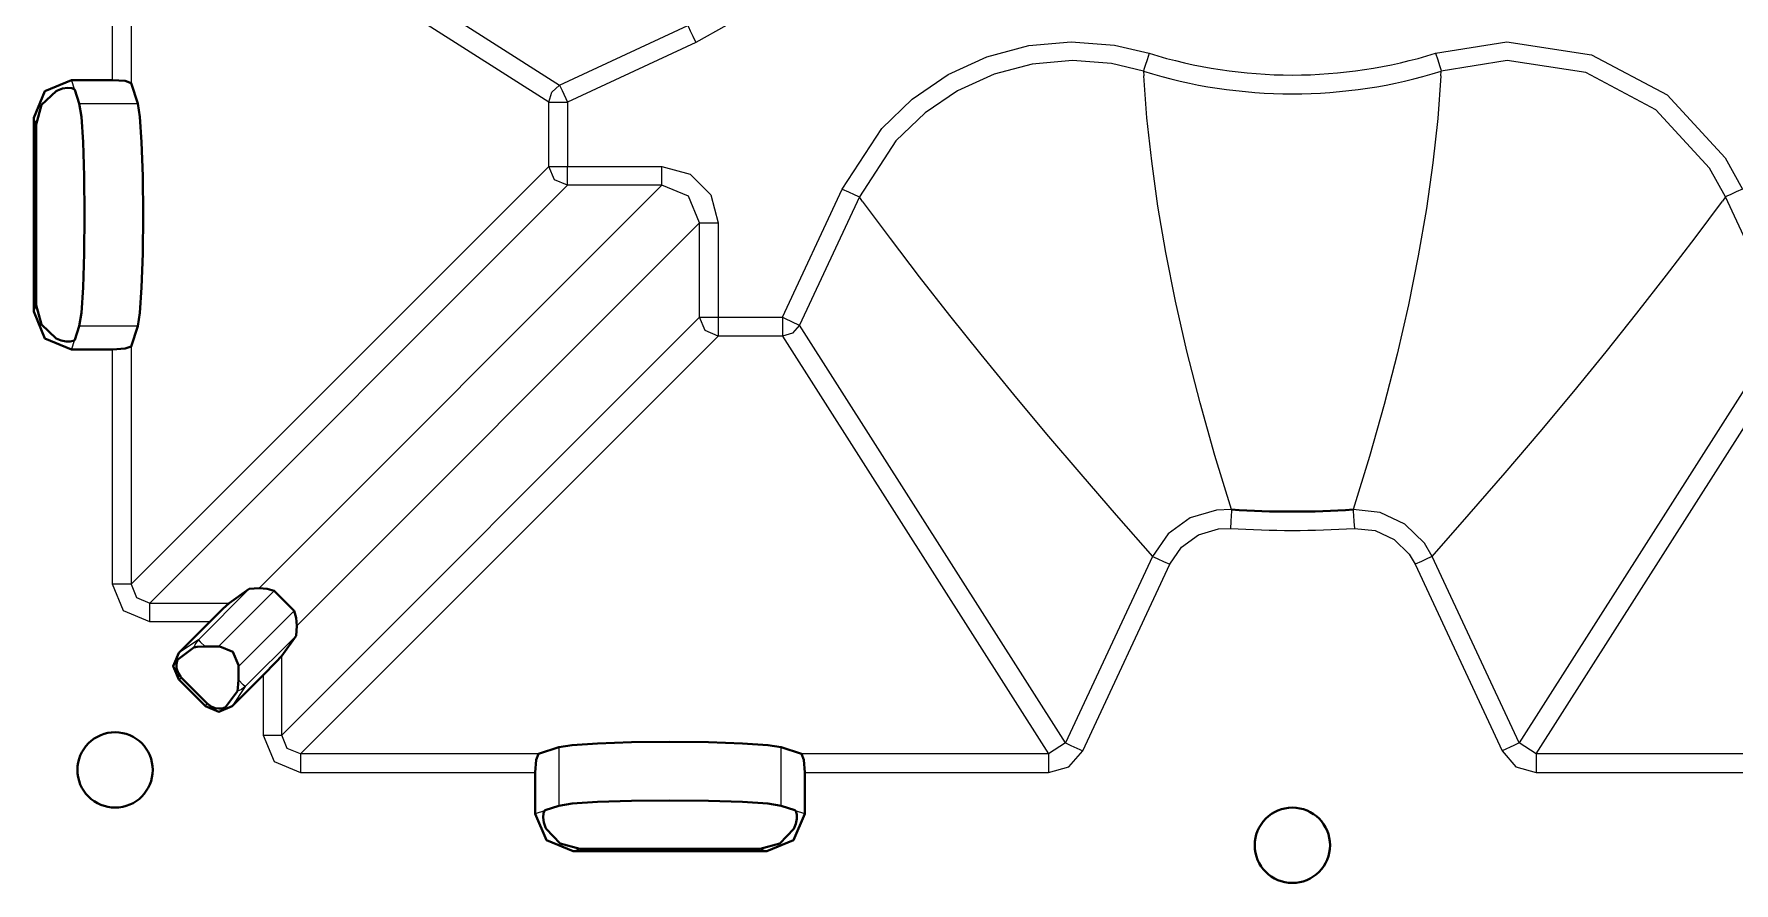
# Model space of a CAD drawing. Header units: millimetres. Extents: x 0 to 2941, y -405 to 1422.
# Drawn here: x 277.3 to 367.5, y 279.7 to 324.7 of the extents above; entities that cross this region are included whole.
import ezdxf

# ---------------------------------------------------------------- set-up
doc = ezdxf.new("R2010")
doc.units = ezdxf.units.MM
doc.layers.add('FINE', color=9, linetype='Continuous')
doc.layers.add('OUTLINE', color=7, linetype='Continuous')

msp = doc.modelspace()

# ---------------------------------------------------------------- linework, layer by layer
at = {"layer": 'FINE', "lineweight": 9}
for p, q in [((282.996, 336.154), (305.168, 322.029)), ((304.592, 321.124), (282.42, 335.249)), ((282.42, 335.249), (282.42, 322.134)), ((305.168, 322.029), (311.972, 325.202)), ((312.394, 324.297), (305.59, 321.124)), ((279.245, 322.3), (279.402, 321.816)), ((336.163, 322.77), (336.178, 322.521)), ((351.956, 322.521), (351.97, 322.77)), ((279.665, 321.059), (282.771, 321.059)), ((304.592, 317.714), (304.592, 321.124)), ((305.59, 321.124), (305.59, 317.714)), ((277.376, 319.937), (277.262, 320.289)), ((282.42, 295.542), (304.592, 317.714)), ((305.59, 317.714), (310.595, 317.714)), ((305.59, 316.716), (283.418, 294.544)), ((289.219, 295.339), (310.595, 316.716)), ((310.595, 316.716), (305.59, 316.716)), ((321.078, 316.096), (317.905, 309.292)), ((321.236, 315.881), (321.078, 316.096)), ((367.055, 316.096), (366.898, 315.881)), ((370.228, 309.292), (367.055, 316.096)), ((291.215, 293.342), (312.592, 314.719)), ((312.592, 309.714), (312.592, 314.719)), ((277.262, 310.01), (277.376, 310.363)), ((312.592, 309.714), (290.42, 287.542)), ((282.771, 309.241), (279.665, 309.241)), ((291.418, 286.544), (313.59, 308.716)), ((317, 308.716), (313.59, 308.716)), ((317, 308.716), (331.125, 286.544)), ((332.03, 287.12), (317.905, 309.292)), ((370.228, 309.292), (356.103, 287.12)), ((357.008, 286.544), (371.133, 308.716)), ((279.402, 308.484), (279.245, 307.999)), ((281.422, 295.542), (281.422, 307.999)), ((282.42, 308.166), (282.42, 295.542)), ((336.648, 297.024), (332.03, 287.12)), ((356.103, 287.12), (351.485, 297.024)), ((350.58, 296.602), (355.198, 286.698)), ((288.69, 295.297), (285.987, 292.593)), ((287.049, 292.241), (290.006, 295.198)), ((283.418, 294.544), (287.615, 294.544)), ((286.593, 293.546), (283.418, 293.546)), ((288.117, 291.172), (291.074, 294.129)), ((285.987, 292.593), (284.947, 291.899)), ((291.173, 292.814), (288.47, 290.111)), ((290.42, 287.542), (290.42, 291.739)), ((284.944, 290.484), (285.093, 290.583)), ((288.47, 290.111), (287.775, 289.071)), ((286.36, 289.068), (286.46, 289.217)), ((332.03, 287.12), (331.125, 286.544)), ((357.008, 286.544), (356.103, 287.12)), ((304.042, 286.544), (291.418, 286.544)), ((305.117, 286.895), (305.117, 283.789)), ((316.935, 283.789), (316.935, 286.895)), ((331.125, 286.544), (318.01, 286.544)), ((370.123, 286.544), (357.008, 286.544)), ((291.418, 285.546), (303.876, 285.546)), ((318.177, 285.546), (331.125, 285.546)), ((357.008, 285.546), (369.957, 285.546)), ((304.36, 283.526), (303.876, 283.369)), ((318.177, 283.369), (317.692, 283.526)), ((305.886, 281.386), (306.239, 281.499)), ((315.813, 281.499), (316.166, 281.386))]:
    msp.add_line(p, q, dxfattribs=at)
for points in [[(319.6, 340.584), (320.208, 336.796), (320.06, 334.552), (319.522, 332.301), (318.639, 330.234), (317.386, 328.29), (315.869, 326.632), (314.044, 325.211), (312.394, 324.297)], [(281.422, 322.3), (281.422, 335.249), (281.734, 336.322), (282.575, 337.059)], [(311.972, 325.202), (312.011, 325.119), (312.104, 324.919), (312.238, 324.632), (312.394, 324.297)], [(320.173, 316.518), (322.27, 319.73), (323.889, 321.291), (325.801, 322.594), (327.845, 323.53), (330.08, 324.127), (332.318, 324.334), (334.623, 324.157), (336.46, 323.724)], [(351.674, 323.724), (355.461, 324.332), (359.956, 323.646), (363.967, 321.51), (367.046, 318.168), (367.96, 316.518)], [(336.163, 322.77), (334.462, 323.172), (332.387, 323.336), (330.254, 323.144), (328.241, 322.612), (326.291, 321.725), (324.567, 320.556), (323.02, 319.071), (321.078, 316.096)], [(336.459, 323.724), (336.35, 323.371), (336.256, 323.068), (336.19, 322.858), (336.163, 322.77)], [(351.674, 323.724), (351.783, 323.371), (351.877, 323.068), (351.943, 322.858), (351.97, 322.77)], [(367.055, 316.096), (366.208, 317.625), (363.357, 320.721), (359.641, 322.699), (355.478, 323.334), (351.97, 322.77)], [(340.842, 299.505), (339.958, 302.373), (339.166, 305.175), (338.468, 307.906), (337.862, 310.566), (337.348, 313.15), (336.93, 315.612), (336.598, 317.997), (336.348, 320.301), (336.178, 322.521)], [(351.956, 322.521), (351.782, 320.26), (351.525, 317.912), (351.182, 315.48), (350.752, 312.968), (350.231, 310.378), (349.63, 307.762), (348.94, 305.076), (348.161, 302.323), (347.291, 299.505)], [(304.592, 321.124), (304.749, 321.66), (305.168, 322.029)], [(305.168, 322.029), (305.3, 321.746), (305.59, 321.124)], [(304.592, 321.124), (304.904, 321.124), (305.59, 321.124)], [(304.592, 317.714), (304.904, 317.714), (305.59, 317.714)], [(305.59, 316.716), (304.886, 317.009), (304.592, 317.714)], [(305.59, 316.716), (305.59, 317.028), (305.59, 317.714)], [(310.595, 317.714), (312.094, 317.313), (313.189, 316.217), (313.59, 314.719), (313.59, 309.714), (317, 309.714), (320.173, 316.518)], [(310.595, 316.716), (310.595, 317.028), (310.595, 317.714)], [(312.592, 314.719), (312.009, 316.133), (310.595, 316.716)], [(320.173, 316.518), (320.508, 316.362), (320.795, 316.228), (320.995, 316.135), (321.078, 316.096)], [(321.236, 315.881), (322.715, 313.89), (324.258, 311.867), (325.862, 309.815), (327.528, 307.732), (329.257, 305.619), (331.015, 303.514), (332.833, 301.38), (334.711, 299.217), (336.648, 297.024)], [(351.485, 297.024), (353.457, 299.256), (355.368, 301.458), (357.216, 303.63), (359.002, 305.771), (360.726, 307.882), (362.359, 309.926), (363.932, 311.94), (365.445, 313.925), (366.898, 315.881)], [(367.96, 316.518), (367.625, 316.362), (367.338, 316.228), (367.138, 316.135), (367.055, 316.096)], [(312.592, 314.719), (312.904, 314.719), (313.59, 314.719)], [(312.592, 309.714), (312.904, 309.714), (313.59, 309.714), (313.59, 309.028), (313.59, 308.716)], [(313.59, 308.716), (312.886, 309.009), (312.592, 309.714)], [(317, 309.714), (317, 309.028), (317, 308.716)], [(317, 309.714), (317.623, 309.424), (317.905, 309.292)], [(317.905, 309.292), (317.537, 308.873), (317, 308.716)], [(340.842, 299.505), (340.031, 299.482), (338.644, 299.066), (337.472, 298.215), (336.648, 297.024)], [(340.842, 299.505), (340.836, 299.413), (340.822, 299.194), (340.801, 298.877), (340.776, 298.509)], [(347.291, 299.505), (347.297, 299.413), (347.312, 299.193), (347.332, 298.877), (347.357, 298.509)], [(351.485, 297.024), (351.074, 297.724), (350.042, 298.739), (348.731, 299.356), (347.291, 299.505)], [(332.935, 286.698), (337.553, 296.602), (338.186, 297.517), (339.087, 298.172), (340.153, 298.491), (340.776, 298.509)], [(347.357, 298.509), (348.464, 298.395), (349.471, 297.921), (350.264, 297.14), (350.58, 296.602)], [(336.648, 297.024), (336.732, 296.985), (336.931, 296.892), (337.218, 296.758), (337.553, 296.602)], [(351.485, 297.024), (351.402, 296.985), (351.202, 296.892), (350.915, 296.758), (350.58, 296.602)], [(282.42, 295.542), (282.108, 295.542), (281.422, 295.542)], [(283.418, 293.546), (282.006, 294.13), (281.422, 295.542)], [(282.42, 295.542), (282.711, 294.835), (283.418, 294.544)], [(283.418, 293.546), (283.418, 294.232), (283.418, 294.544)], [(285.987, 292.593), (285.84, 292.405), (285.742, 292.187)], [(285.987, 292.593), (286.087, 292.494), (286.347, 292.234)], [(289.422, 290.717), (289.422, 287.542), (290.006, 286.13), (291.418, 285.546)], [(288.47, 290.111), (288.281, 289.964), (288.063, 289.866)], [(288.47, 290.111), (288.37, 290.211), (288.11, 290.47)], [(289.422, 287.542), (290.108, 287.542), (290.42, 287.542)], [(291.418, 286.544), (290.711, 286.835), (290.42, 287.542)], [(332.03, 287.12), (332.313, 286.989), (332.935, 286.698)], [(356.103, 287.12), (355.82, 286.989), (355.198, 286.698)], [(291.418, 286.544), (291.418, 286.232), (291.418, 285.546)], [(331.125, 285.546), (332.198, 285.858), (332.935, 286.698)], [(331.125, 286.544), (331.125, 286.232), (331.125, 285.546)], [(355.198, 286.698), (355.935, 285.858), (357.008, 285.546)], [(357.008, 286.544), (357.008, 286.232), (357.008, 285.546)]]:
    msp.add_lwpolyline(points, dxfattribs=at)
for points in [[(336.46, 323.724, 0.151867), (351.674, 323.724)], [(336.163, 322.77, 0.151872), (351.97, 322.77)], [(340.776, 298.509, 0.033099), (347.357, 298.509)]]:
    msp.add_lwpolyline(points, format="xyb", dxfattribs=at)
at = {"layer": 'OUTLINE', "lineweight": 40}
for p, q in [((281.422, 322.3), (279.245, 322.3)), ((279.432, 321.781), (279.402, 321.816)), ((279.665, 321.059), (279.432, 321.781)), ((282.771, 321.059), (282.42, 322.134)), ((277.262, 320.289), (277.262, 310.01)), ((277.376, 319.937), (277.376, 310.363)), ((279.432, 308.518), (279.665, 309.241)), ((279.245, 307.999), (281.422, 307.999)), ((279.402, 308.484), (279.432, 308.518)), ((287.615, 294.544), (288.69, 295.297)), ((289.219, 295.339), (288.69, 295.297)), ((290.006, 295.198), (291.074, 294.129)), ((284.947, 291.899), (286.593, 293.546)), ((291.215, 293.342), (291.173, 292.814)), ((290.42, 291.739), (291.173, 292.814)), ((287.119, 292.241), (287.049, 292.241)), ((287.775, 289.071), (289.422, 290.717)), ((284.944, 290.484), (286.36, 289.068)), ((285.093, 290.583), (285.118, 290.558)), ((285.118, 290.558), (286.434, 289.242)), ((288.063, 289.866), (287.432, 289.02)), ((286.434, 289.242), (286.46, 289.217)), ((304.042, 286.544), (305.117, 286.895)), ((316.935, 286.895), (318.01, 286.544)), ((303.876, 283.369), (303.876, 285.546)), ((318.177, 285.546), (318.177, 283.369)), ((304.395, 283.556), (304.36, 283.526)), ((316.935, 283.789), (317.658, 283.556)), ((317.692, 283.526), (317.658, 283.556)), ((316.166, 281.386), (305.886, 281.386))]:
    msp.add_line(p, q, dxfattribs=at)
for points in [[(277.262, 320.289), (277.842, 321.713), (279.245, 322.3)], [(282.42, 322.134), (282.108, 322.253), (281.422, 322.3)], [(278.434, 321.717), (277.661, 320.978), (277.376, 319.937)], [(279.402, 321.816), (279.268, 321.865), (279.041, 321.884), (278.768, 321.846), (278.506, 321.753), (278.434, 321.717)], [(279.665, 309.241), (279.776, 309.954), (279.867, 311.293), (279.926, 313.098), (279.947, 315.15), (279.926, 317.202), (279.867, 319.007), (279.776, 320.346), (279.665, 321.059)], [(282.42, 308.166), (282.771, 309.241), (282.884, 309.954), (282.976, 311.293), (283.036, 313.098), (283.057, 315.15), (283.036, 317.202), (282.976, 319.007), (282.884, 320.346), (282.771, 321.059)], [(279.245, 307.999), (277.842, 308.587), (277.262, 310.01)], [(277.376, 310.363), (277.661, 309.322), (278.434, 308.583)], [(278.434, 308.583), (278.703, 308.472), (278.968, 308.42), (279.182, 308.421), (279.344, 308.456), (279.402, 308.484)], [(281.422, 307.999), (282.108, 308.048), (282.42, 308.166)], [(290.006, 295.198), (289.642, 295.307), (289.219, 295.339)], [(287.615, 294.544), (287.287, 294.232), (286.593, 293.546)], [(291.074, 294.129), (291.183, 293.766), (291.215, 293.342)], [(284.947, 291.899), (284.652, 291.191), (284.944, 290.484)], [(284.896, 291.556), (284.86, 291.481), (284.825, 291.302), (284.833, 291.092), (284.907, 290.85), (285.035, 290.647), (285.093, 290.583)], [(287.049, 292.241), (286.347, 292.234), (285.927, 292.215), (285.742, 292.187), (284.896, 291.556)], [(287.119, 292.241), (287.825, 291.949), (288.117, 291.242)], [(290.42, 291.739), (290.108, 291.41), (289.422, 290.717)], [(288.117, 291.242), (288.117, 291.172), (288.11, 290.47), (288.091, 290.051), (288.063, 289.866)], [(287.775, 289.071), (287.067, 288.776), (286.36, 289.068)], [(286.46, 289.217), (286.66, 289.064), (286.883, 288.974), (287.082, 288.947), (287.255, 288.959), (287.388, 288.995), (287.432, 289.02)], [(305.117, 286.895), (305.83, 287.008), (307.169, 287.1), (308.974, 287.16), (311.026, 287.181), (313.078, 287.16), (314.883, 287.1), (316.222, 287.008), (316.935, 286.895)], [(303.876, 285.546), (303.924, 286.232), (304.042, 286.544)], [(318.01, 286.544), (318.129, 286.232), (318.177, 285.546)], [(304.36, 283.526), (304.311, 283.391), (304.292, 283.165), (304.33, 282.892), (304.423, 282.63), (304.459, 282.558)], [(304.395, 283.556), (305.117, 283.789), (305.83, 283.9), (307.169, 283.991), (308.974, 284.05), (311.026, 284.071), (313.078, 284.05), (314.883, 283.991), (316.222, 283.9), (316.935, 283.789)], [(317.593, 282.558), (317.704, 282.827), (317.756, 283.092), (317.755, 283.306), (317.72, 283.468), (317.692, 283.526)], [(303.876, 283.369), (304.463, 281.966), (305.886, 281.386)], [(315.813, 281.499), (306.239, 281.499), (305.198, 281.784), (304.459, 282.558)], [(317.593, 282.558), (316.854, 281.784), (315.813, 281.499)], [(316.166, 281.386), (317.589, 281.966), (318.177, 283.369)]]:
    msp.add_lwpolyline(points, dxfattribs=at)
msp.add_lwpolyline([(340.842, 299.505, 0.033096), (347.291, 299.505)], format="xyb", dxfattribs=at)
for points in [[(279.567, 285.69, 0.414226), (281.567, 283.691, 0.414201), (283.567, 285.69, 0.414201), (281.567, 287.69, 0.414226)], [(346.067, 281.69, 0.414201), (344.067, 283.691, 0.41422), (342.067, 281.69, 0.414207), (344.067, 279.69, 0.414226)]]:
    msp.add_lwpolyline(points, format="xyb", close=True, dxfattribs=at)

doc.saveas('drawing.dxf')
